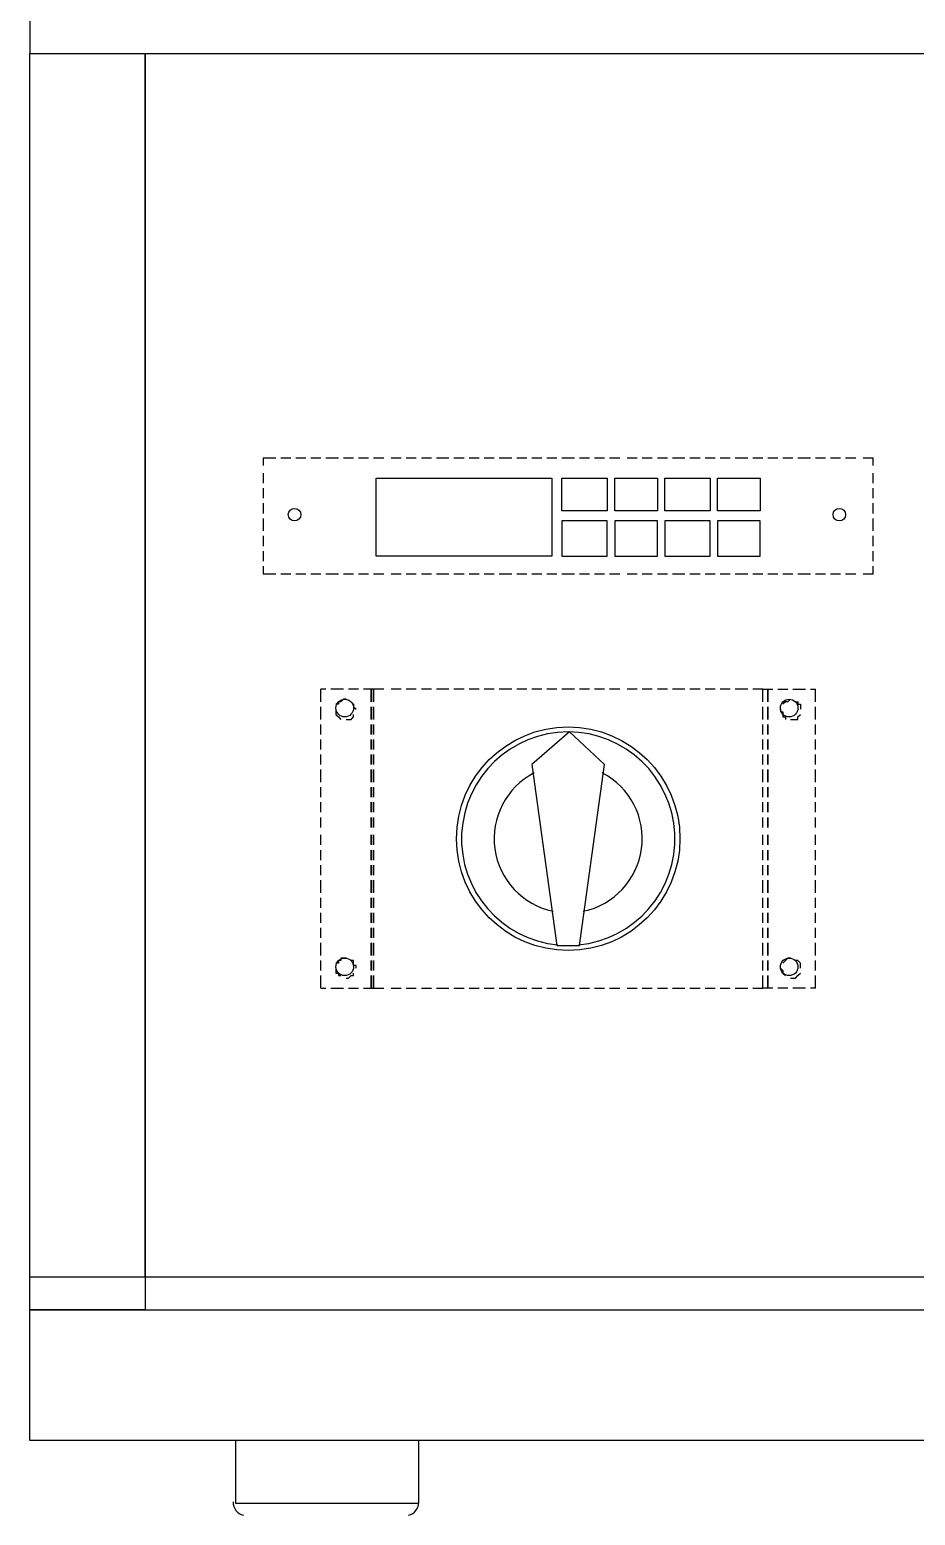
# Model space of a CAD drawing. Header units: millimetres. Extents: x 106699 to 122058, y 158555 to 162844.
# Drawn here: x 112651.41 to 112678.2, y 158622.23 to 158667.14 of the extents above; entities that cross this region are included whole.
import ezdxf

# ---------------------------------------------------------------- set-up
doc = ezdxf.new("R2010")
doc.units = ezdxf.units.MM
doc.layers.add('Layer 1', color=7, linetype='Continuous')

msp = doc.modelspace()

# ---------------------------------------------------------------- linework, layer by layer
at = {"layer": 'Layer 1', "color": 7, "lineweight": 25, "elevation": -0.139}
for points in [[(112651.412, 158666.421), (112801.336, 158666.421), (112801.336, 158693.231), (112651.412, 158693.231), (112651.412, 158666.421)], [(112654.905, 158666.421), (112654.905, 158630.497), (112654.905, 158628.446), (112651.412, 158628.446), (112651.412, 158666.421)], [(112654.905, 158666.421), (112723.905, 158666.421), (112723.905, 158629.433), (112654.905, 158629.433), (112654.905, 158666.421)], [(112658.855, 158654.193), (112658.475, 158654.193), (112658.475, 158653.965)], [(112659.31, 158654.193), (112659.007, 158654.193)], [(112659.766, 158654.193), (112659.462, 158654.193)], [(112660.222, 158654.193), (112659.918, 158654.193)], [(112660.753, 158654.193), (112660.374, 158654.193)], [(112661.209, 158654.193), (112660.905, 158654.193)], [(112661.665, 158654.193), (112661.361, 158654.193)], [(112662.121, 158654.193), (112661.817, 158654.193)], [(112662.652, 158654.193), (112662.348, 158654.193)], [(112663.108, 158654.193), (112662.804, 158654.193)], [(112663.564, 158654.193), (112663.26, 158654.193)], [(112664.095, 158654.193), (112663.715, 158654.193)], [(112664.551, 158654.193), (112664.247, 158654.193)], [(112665.007, 158654.193), (112664.703, 158654.193)], [(112665.462, 158654.193), (112665.158, 158654.193)], [(112665.994, 158654.193), (112665.614, 158654.193)], [(112666.45, 158654.193), (112666.146, 158654.193)], [(112666.905, 158654.193), (112666.602, 158654.193)], [(112667.361, 158654.193), (112667.057, 158654.193)], [(112667.893, 158654.193), (112667.513, 158654.193)], [(112668.348, 158654.193), (112668.045, 158654.193)], [(112668.804, 158654.193), (112668.5, 158654.193)], [(112669.26, 158654.193), (112668.956, 158654.193)], [(112669.791, 158654.193), (112669.488, 158654.193)], [(112670.247, 158654.193), (112669.943, 158654.193)], [(112670.703, 158654.193), (112670.399, 158654.193)], [(112671.234, 158654.193), (112670.855, 158654.193)], [(112671.69, 158654.193), (112671.386, 158654.193)], [(112672.146, 158654.193), (112671.842, 158654.193)], [(112672.602, 158654.193), (112672.298, 158654.193)], [(112673.133, 158654.193), (112672.753, 158654.193)], [(112673.589, 158654.193), (112673.285, 158654.193)], [(112674.045, 158654.193), (112673.741, 158654.193)], [(112674.5, 158654.193), (112674.196, 158654.193)], [(112675.032, 158654.193), (112674.652, 158654.193)], [(112675.488, 158654.193), (112675.184, 158654.193)], [(112675.943, 158654.193), (112675.64, 158654.193)], [(112676.399, 158654.193), (112676.095, 158654.193)], [(112676.931, 158653.965), (112676.931, 158654.193), (112676.627, 158654.193)], [(112658.475, 158653.737), (112658.475, 158653.433)], [(112676.931, 158653.433), (112676.931, 158653.737)], [(112658.475, 158653.282), (112658.475, 158652.978)], [(112661.893, 158651.231), (112661.893, 158653.585), (112667.209, 158653.585), (112667.209, 158651.231), (112661.893, 158651.231)], [(112667.513, 158653.585), (112668.88, 158653.585), (112668.88, 158652.598), (112667.513, 158652.598), (112667.513, 158653.585)], [(112669.108, 158653.585), (112670.399, 158653.585), (112670.399, 158652.598), (112669.108, 158652.598), (112669.108, 158653.585)], [(112670.627, 158653.585), (112671.994, 158653.585), (112671.994, 158652.598), (112670.627, 158652.598), (112670.627, 158653.585)], [(112672.222, 158653.585), (112673.513, 158653.585), (112673.513, 158652.598), (112672.222, 158652.598), (112672.222, 158653.585)], [(112676.931, 158652.978), (112676.931, 158653.282)], [(112658.475, 158652.826), (112658.475, 158652.522)], [(112676.931, 158652.522), (112676.931, 158652.826)], [(112658.475, 158652.37), (112658.475, 158651.99)], [(112667.513, 158651.231), (112668.88, 158651.231), (112668.88, 158652.294), (112667.513, 158652.294), (112667.513, 158651.231)], [(112669.108, 158651.231), (112670.399, 158651.231), (112670.399, 158652.294), (112669.108, 158652.294), (112669.108, 158651.231)], [(112670.627, 158651.231), (112671.994, 158651.231), (112671.994, 158652.294), (112670.627, 158652.294), (112670.627, 158651.231)], [(112672.222, 158651.231), (112673.513, 158651.231), (112673.513, 158652.294), (112672.222, 158652.294), (112672.222, 158651.231)], [(112676.931, 158651.99), (112676.931, 158652.37)], [(112658.475, 158651.839), (112658.475, 158651.535)], [(112676.931, 158651.535), (112676.931, 158651.839)], [(112658.475, 158651.383), (112658.475, 158651.079)], [(112676.931, 158651.079), (112676.931, 158651.383)], [(112658.475, 158650.927), (112658.475, 158650.699)], [(112676.627, 158650.699), (112676.931, 158650.699), (112676.931, 158650.927)], [(112658.475, 158650.699), (112658.855, 158650.699)], [(112659.007, 158650.699), (112659.31, 158650.699)], [(112659.462, 158650.699), (112659.766, 158650.699)], [(112659.918, 158650.699), (112660.222, 158650.699)], [(112660.374, 158650.699), (112660.753, 158650.699)], [(112660.905, 158650.699), (112661.209, 158650.699)], [(112661.361, 158650.699), (112661.665, 158650.699)], [(112661.817, 158650.699), (112662.121, 158650.699)], [(112662.348, 158650.699), (112662.652, 158650.699)], [(112662.804, 158650.699), (112663.108, 158650.699)], [(112663.26, 158650.699), (112663.564, 158650.699)], [(112663.715, 158650.699), (112664.095, 158650.699)], [(112664.247, 158650.699), (112664.551, 158650.699)], [(112664.703, 158650.699), (112665.007, 158650.699)], [(112665.158, 158650.699), (112665.462, 158650.699)], [(112665.614, 158650.699), (112665.994, 158650.699)], [(112666.146, 158650.699), (112666.45, 158650.699)], [(112666.602, 158650.699), (112666.905, 158650.699)], [(112667.057, 158650.699), (112667.361, 158650.699)], [(112667.513, 158650.699), (112667.893, 158650.699)], [(112668.045, 158650.699), (112668.348, 158650.699)], [(112668.5, 158650.699), (112668.804, 158650.699)], [(112668.956, 158650.699), (112669.26, 158650.699)], [(112669.488, 158650.699), (112669.791, 158650.699)], [(112669.943, 158650.699), (112670.247, 158650.699)], [(112670.399, 158650.699), (112670.703, 158650.699)], [(112670.855, 158650.699), (112671.234, 158650.699)], [(112671.386, 158650.699), (112671.69, 158650.699)], [(112671.842, 158650.699), (112672.146, 158650.699)], [(112672.298, 158650.699), (112672.602, 158650.699)], [(112672.753, 158650.699), (112673.133, 158650.699)], [(112673.285, 158650.699), (112673.589, 158650.699)], [(112673.741, 158650.699), (112674.045, 158650.699)], [(112674.196, 158650.699), (112674.5, 158650.699)], [(112674.652, 158650.699), (112675.032, 158650.699)], [(112675.184, 158650.699), (112675.488, 158650.699)], [(112675.64, 158650.699), (112675.943, 158650.699)], [(112676.095, 158650.699), (112676.399, 158650.699)], [(112660.222, 158646.826), (112660.222, 158647.206)], [(112660.374, 158647.206), (112660.222, 158647.206)], [(112660.905, 158647.206), (112660.526, 158647.206)], [(112660.981, 158646.902), (112660.905, 158646.902), (112660.829, 158646.826), (112660.753, 158646.826), (112660.753, 158646.75), (112660.677, 158646.75)], [(112661.361, 158647.206), (112661.057, 158647.206)], [(112661.741, 158647.206), (112661.513, 158647.206)], [(112661.741, 158646.826), (112661.741, 158647.206)], [(112661.741, 158647.206), (112661.741, 158646.826)], [(112661.817, 158646.826), (112661.817, 158647.206), (112661.741, 158647.206)], [(112662.121, 158647.206), (112661.817, 158647.206), (112661.817, 158646.826)], [(112661.817, 158646.826), (112661.817, 158647.206)], [(112662.652, 158647.206), (112662.348, 158647.206)], [(112663.108, 158647.206), (112662.804, 158647.206)], [(112663.564, 158647.206), (112663.26, 158647.206)], [(112664.095, 158647.206), (112663.715, 158647.206)], [(112664.551, 158647.206), (112664.247, 158647.206)], [(112665.007, 158647.206), (112664.703, 158647.206)], [(112665.462, 158647.206), (112665.158, 158647.206)], [(112665.994, 158647.206), (112665.614, 158647.206)], [(112666.45, 158647.206), (112666.146, 158647.206)], [(112666.905, 158647.206), (112666.602, 158647.206)], [(112667.361, 158647.206), (112667.057, 158647.206)], [(112667.893, 158647.206), (112667.513, 158647.206)], [(112668.348, 158647.206), (112668.045, 158647.206)], [(112668.804, 158647.206), (112668.5, 158647.206)], [(112669.26, 158647.206), (112668.956, 158647.206)], [(112669.791, 158647.206), (112669.488, 158647.206)], [(112670.247, 158647.206), (112669.943, 158647.206)], [(112670.703, 158647.206), (112670.399, 158647.206)], [(112671.234, 158647.206), (112670.855, 158647.206)], [(112671.69, 158647.206), (112671.386, 158647.206)], [(112672.146, 158647.206), (112671.842, 158647.206)], [(112672.602, 158647.206), (112672.298, 158647.206)], [(112673.133, 158647.206), (112672.753, 158647.206)], [(112673.589, 158646.826), (112673.589, 158647.206), (112673.285, 158647.206)], [(112673.589, 158646.826), (112673.589, 158647.206), (112673.741, 158647.206)], [(112673.741, 158646.826), (112673.741, 158647.206)], [(112673.741, 158647.206), (112673.893, 158647.206)], [(112673.741, 158647.206), (112673.741, 158646.826)], [(112674.045, 158647.206), (112674.348, 158647.206)], [(112674.424, 158646.902), (112674.348, 158646.826), (112674.272, 158646.826), (112674.196, 158646.75)], [(112674.5, 158647.206), (112674.88, 158647.206)], [(112675.032, 158647.206), (112675.184, 158647.206)], [(112675.184, 158646.826), (112675.184, 158647.206)], [(112660.222, 158646.294), (112660.222, 158646.674)], [(112660.677, 158646.598), (112660.677, 158646.522), (112660.677, 158646.446), (112660.753, 158646.37), (112660.829, 158646.294)], [(112660.981, 158646.294), (112661.057, 158646.294), (112661.133, 158646.294), (112661.209, 158646.37), (112661.209, 158646.446)], [(112661.133, 158646.826), (112661.209, 158646.75), (112661.209, 158646.674), (112661.285, 158646.598)], [(112661.741, 158646.294), (112661.741, 158646.674)], [(112661.741, 158646.674), (112661.741, 158646.294)], [(112661.817, 158646.674), (112661.817, 158646.294)], [(112661.817, 158646.294), (112661.817, 158646.674)], [(112661.817, 158646.294), (112661.817, 158646.674)], [(112673.589, 158646.294), (112673.589, 158646.674)], [(112673.589, 158646.294), (112673.589, 158646.674)], [(112673.741, 158646.294), (112673.741, 158646.674)], [(112673.741, 158646.674), (112673.741, 158646.294)], [(112674.121, 158646.598), (112674.121, 158646.522), (112674.196, 158646.522), (112674.196, 158646.446), (112674.196, 158646.37), (112674.272, 158646.37), (112674.272, 158646.294)], [(112674.424, 158646.294), (112674.5, 158646.294), (112674.576, 158646.294), (112674.652, 158646.294), (112674.652, 158646.37), (112674.728, 158646.446)], [(112674.576, 158646.826), (112674.652, 158646.826), (112674.652, 158646.75), (112674.728, 158646.75), (112674.728, 158646.674), (112674.728, 158646.598)], [(112675.184, 158646.294), (112675.184, 158646.674)], [(112660.222, 158645.839), (112660.222, 158646.142)], [(112661.741, 158645.839), (112661.741, 158646.142)], [(112661.741, 158646.142), (112661.741, 158645.839)], [(112661.817, 158646.142), (112661.817, 158645.839)], [(112661.817, 158645.839), (112661.817, 158646.142)], [(112661.817, 158645.839), (112661.817, 158646.142)], [(112673.589, 158645.839), (112673.589, 158646.142)], [(112673.589, 158645.839), (112673.589, 158646.142)], [(112673.741, 158645.839), (112673.741, 158646.142)], [(112673.741, 158646.142), (112673.741, 158645.839)], [(112675.184, 158645.839), (112675.184, 158646.142)], [(112660.222, 158645.383), (112660.222, 158645.687)], [(112661.741, 158645.383), (112661.741, 158645.687)], [(112661.741, 158645.687), (112661.741, 158645.383)], [(112661.817, 158645.687), (112661.817, 158645.383)], [(112661.817, 158645.383), (112661.817, 158645.687)], [(112661.817, 158645.383), (112661.817, 158645.687)], [(112668.045, 158639.459), (112668.804, 158644.927), (112667.741, 158645.915), (112666.602, 158644.927), (112667.361, 158639.459), (112668.045, 158639.459)], [(112673.589, 158645.383), (112673.589, 158645.687)], [(112673.589, 158645.383), (112673.589, 158645.687)], [(112673.741, 158645.383), (112673.741, 158645.687)], [(112673.741, 158645.687), (112673.741, 158645.383)], [(112675.184, 158645.383), (112675.184, 158645.687)], [(112660.222, 158644.927), (112660.222, 158645.231)], [(112661.741, 158644.927), (112661.741, 158645.231)], [(112661.741, 158645.231), (112661.741, 158644.927)], [(112661.817, 158645.231), (112661.817, 158644.927)], [(112661.817, 158644.927), (112661.817, 158645.231)], [(112661.817, 158644.927), (112661.817, 158645.231)], [(112673.589, 158644.927), (112673.589, 158645.231)], [(112673.589, 158644.927), (112673.589, 158645.231)], [(112673.741, 158644.927), (112673.741, 158645.231)], [(112673.741, 158645.231), (112673.741, 158644.927)], [(112675.184, 158644.927), (112675.184, 158645.231)], [(112660.222, 158644.396), (112660.222, 158644.775)], [(112661.741, 158644.396), (112661.741, 158644.775)], [(112661.741, 158644.775), (112661.741, 158644.396)], [(112661.817, 158644.775), (112661.817, 158644.396)], [(112661.817, 158644.396), (112661.817, 158644.775)], [(112661.817, 158644.396), (112661.817, 158644.775)], [(112673.589, 158644.396), (112673.589, 158644.775)], [(112673.589, 158644.396), (112673.589, 158644.775)], [(112673.741, 158644.396), (112673.741, 158644.775)], [(112673.741, 158644.775), (112673.741, 158644.396)], [(112675.184, 158644.396), (112675.184, 158644.775)], [(112660.222, 158643.94), (112660.222, 158644.244)], [(112661.741, 158643.94), (112661.741, 158644.244)], [(112661.741, 158644.244), (112661.741, 158643.94)], [(112661.817, 158644.244), (112661.817, 158643.94)], [(112661.817, 158643.94), (112661.817, 158644.244)], [(112661.817, 158643.94), (112661.817, 158644.244)], [(112673.589, 158643.94), (112673.589, 158644.244)], [(112673.589, 158643.94), (112673.589, 158644.244)], [(112673.741, 158643.94), (112673.741, 158644.244)], [(112673.741, 158644.244), (112673.741, 158643.94)], [(112675.184, 158643.94), (112675.184, 158644.244)], [(112660.222, 158643.484), (112660.222, 158643.788)], [(112661.741, 158643.484), (112661.741, 158643.788)], [(112661.741, 158643.788), (112661.741, 158643.484)], [(112661.817, 158643.788), (112661.817, 158643.484)], [(112661.817, 158643.484), (112661.817, 158643.788)], [(112661.817, 158643.484), (112661.817, 158643.788)], [(112673.589, 158643.484), (112673.589, 158643.788)], [(112673.589, 158643.484), (112673.589, 158643.788)], [(112673.741, 158643.484), (112673.741, 158643.788)], [(112673.741, 158643.788), (112673.741, 158643.484)], [(112675.184, 158643.484), (112675.184, 158643.788)], [(112660.222, 158643.028), (112660.222, 158643.332)], [(112661.741, 158643.028), (112661.741, 158643.332)], [(112661.741, 158643.332), (112661.741, 158643.028)], [(112661.817, 158643.332), (112661.817, 158643.028)], [(112661.817, 158643.028), (112661.817, 158643.332)], [(112661.817, 158643.028), (112661.817, 158643.332)], [(112673.589, 158643.028), (112673.589, 158643.332)], [(112673.589, 158643.028), (112673.589, 158643.332)], [(112673.741, 158643.028), (112673.741, 158643.332)], [(112673.741, 158643.332), (112673.741, 158643.028)], [(112675.184, 158643.028), (112675.184, 158643.332)], [(112660.222, 158642.497), (112660.222, 158642.801)], [(112661.741, 158642.497), (112661.741, 158642.801)], [(112661.741, 158642.801), (112661.741, 158642.497)], [(112661.817, 158642.801), (112661.817, 158642.497)], [(112661.817, 158642.497), (112661.817, 158642.801)], [(112661.817, 158642.497), (112661.817, 158642.801)], [(112673.589, 158642.497), (112673.589, 158642.801)], [(112673.589, 158642.497), (112673.589, 158642.801)], [(112673.741, 158642.497), (112673.741, 158642.801)], [(112673.741, 158642.801), (112673.741, 158642.497)], [(112675.184, 158642.497), (112675.184, 158642.801)], [(112660.222, 158642.041), (112660.222, 158642.345)], [(112661.741, 158642.041), (112661.741, 158642.345)], [(112661.741, 158642.345), (112661.741, 158642.041)], [(112661.817, 158642.345), (112661.817, 158642.041)], [(112661.817, 158642.041), (112661.817, 158642.345)], [(112661.817, 158642.041), (112661.817, 158642.345)], [(112673.589, 158642.041), (112673.589, 158642.345)], [(112673.589, 158642.041), (112673.589, 158642.345)], [(112673.741, 158642.041), (112673.741, 158642.345)], [(112673.741, 158642.345), (112673.741, 158642.041)], [(112675.184, 158642.041), (112675.184, 158642.345)], [(112660.222, 158641.585), (112660.222, 158641.889)], [(112661.741, 158641.585), (112661.741, 158641.889)], [(112661.741, 158641.889), (112661.741, 158641.585)], [(112661.817, 158641.889), (112661.817, 158641.585)], [(112661.817, 158641.585), (112661.817, 158641.889)], [(112661.817, 158641.585), (112661.817, 158641.889)], [(112673.589, 158641.585), (112673.589, 158641.889)], [(112673.589, 158641.585), (112673.589, 158641.889)], [(112673.741, 158641.585), (112673.741, 158641.889)], [(112673.741, 158641.889), (112673.741, 158641.585)], [(112675.184, 158641.585), (112675.184, 158641.889)], [(112660.222, 158641.054), (112660.222, 158641.433)], [(112661.741, 158641.054), (112661.741, 158641.433)], [(112661.741, 158641.433), (112661.741, 158641.054)], [(112661.817, 158641.433), (112661.817, 158641.054)], [(112661.817, 158641.054), (112661.817, 158641.433)], [(112661.817, 158641.054), (112661.817, 158641.433)], [(112673.589, 158641.054), (112673.589, 158641.433)], [(112673.589, 158641.054), (112673.589, 158641.433)], [(112673.741, 158641.054), (112673.741, 158641.433)], [(112673.741, 158641.433), (112673.741, 158641.054)], [(112675.184, 158641.054), (112675.184, 158641.433)], [(112660.222, 158640.598), (112660.222, 158640.902)], [(112661.741, 158640.598), (112661.741, 158640.902)], [(112661.741, 158640.902), (112661.741, 158640.598)], [(112661.817, 158640.902), (112661.817, 158640.598)], [(112661.817, 158640.598), (112661.817, 158640.902)], [(112661.817, 158640.598), (112661.817, 158640.902)], [(112673.589, 158640.598), (112673.589, 158640.902)], [(112673.589, 158640.598), (112673.589, 158640.902)], [(112673.741, 158640.598), (112673.741, 158640.902)], [(112673.741, 158640.902), (112673.741, 158640.598)], [(112675.184, 158640.598), (112675.184, 158640.902)], [(112660.222, 158640.142), (112660.222, 158640.446)], [(112661.741, 158640.142), (112661.741, 158640.446)], [(112661.741, 158640.446), (112661.741, 158640.142)], [(112661.817, 158640.446), (112661.817, 158640.142)], [(112661.817, 158640.142), (112661.817, 158640.446)], [(112661.817, 158640.142), (112661.817, 158640.446)], [(112673.589, 158640.142), (112673.589, 158640.446)], [(112673.589, 158640.142), (112673.589, 158640.446)], [(112673.741, 158640.142), (112673.741, 158640.446)], [(112673.741, 158640.446), (112673.741, 158640.142)], [(112675.184, 158640.142), (112675.184, 158640.446)], [(112660.222, 158639.687), (112660.222, 158639.99)], [(112661.741, 158639.687), (112661.741, 158639.99)], [(112661.741, 158639.99), (112661.741, 158639.687)], [(112661.817, 158639.99), (112661.817, 158639.687)], [(112661.817, 158639.687), (112661.817, 158639.99)], [(112661.817, 158639.687), (112661.817, 158639.99)], [(112673.589, 158639.687), (112673.589, 158639.99)], [(112673.589, 158639.687), (112673.589, 158639.99)], [(112673.741, 158639.687), (112673.741, 158639.99)], [(112673.741, 158639.99), (112673.741, 158639.687)], [(112675.184, 158639.687), (112675.184, 158639.99)], [(112660.222, 158639.155), (112660.222, 158639.535)], [(112661.741, 158639.155), (112661.741, 158639.535)], [(112661.741, 158639.535), (112661.741, 158639.155)], [(112661.817, 158639.535), (112661.817, 158639.155)], [(112661.817, 158639.155), (112661.817, 158639.535)], [(112661.817, 158639.155), (112661.817, 158639.535)], [(112673.589, 158639.155), (112673.589, 158639.535)], [(112673.589, 158639.155), (112673.589, 158639.535)], [(112673.741, 158639.155), (112673.741, 158639.535)], [(112673.741, 158639.535), (112673.741, 158639.155)], [(112675.184, 158639.155), (112675.184, 158639.535)], [(112660.222, 158638.699), (112660.222, 158639.003)], [(112660.981, 158639.079), (112660.905, 158639.079), (112660.829, 158639.079), (112660.829, 158639.003), (112660.753, 158639.003), (112660.753, 158638.927), (112660.677, 158638.927)], [(112660.677, 158638.775), (112660.677, 158638.699), (112660.677, 158638.623), (112660.753, 158638.623), (112660.753, 158638.547), (112660.829, 158638.547)], [(112661.285, 158638.775), (112661.285, 158638.851), (112661.209, 158638.851), (112661.209, 158638.927), (112661.209, 158639.003), (112661.133, 158639.003)], [(112661.741, 158638.699), (112661.741, 158639.003)], [(112661.741, 158639.003), (112661.741, 158638.699)], [(112661.817, 158639.003), (112661.817, 158638.699)], [(112661.817, 158638.699), (112661.817, 158639.003)], [(112661.817, 158638.699), (112661.817, 158639.003)], [(112673.589, 158638.699), (112673.589, 158639.003)], [(112673.589, 158638.699), (112673.589, 158639.003)], [(112673.741, 158638.699), (112673.741, 158639.003)], [(112673.741, 158639.003), (112673.741, 158638.699)], [(112674.121, 158638.775), (112674.196, 158638.699), (112674.196, 158638.623), (112674.272, 158638.547)], [(112674.424, 158639.079), (112674.348, 158639.079), (112674.272, 158639.003), (112674.196, 158638.927)], [(112674.728, 158638.775), (112674.728, 158638.851), (112674.728, 158638.927), (112674.652, 158639.003), (112674.576, 158639.003)], [(112675.184, 158638.699), (112675.184, 158639.003)], [(112660.222, 158638.168), (112660.222, 158638.547)], [(112660.981, 158638.471), (112661.057, 158638.471), (112661.133, 158638.547), (112661.209, 158638.547), (112661.209, 158638.623)], [(112661.741, 158638.168), (112661.741, 158638.547)], [(112661.741, 158638.547), (112661.741, 158638.168), (112661.817, 158638.168), (112661.817, 158638.547)], [(112661.817, 158638.547), (112661.817, 158638.168)], [(112661.817, 158638.168), (112661.817, 158638.547)], [(112673.285, 158638.168), (112673.589, 158638.168), (112673.589, 158638.547)], [(112673.741, 158638.547), (112673.741, 158638.168), (112673.589, 158638.168), (112673.589, 158638.547)], [(112673.741, 158638.168), (112673.741, 158638.547)], [(112674.424, 158638.471), (112674.5, 158638.471), (112674.576, 158638.471), (112674.652, 158638.547), (112674.728, 158638.623)], [(112675.184, 158638.168), (112675.184, 158638.547)], [(112660.222, 158638.168), (112660.374, 158638.168)], [(112660.526, 158638.168), (112660.905, 158638.168)], [(112661.057, 158638.168), (112661.361, 158638.168)], [(112661.513, 158638.168), (112661.741, 158638.168)], [(112661.817, 158638.168), (112662.121, 158638.168)], [(112662.348, 158638.168), (112662.652, 158638.168)], [(112662.804, 158638.168), (112663.108, 158638.168)], [(112663.26, 158638.168), (112663.564, 158638.168)], [(112663.715, 158638.168), (112664.095, 158638.168)], [(112664.247, 158638.168), (112664.551, 158638.168)], [(112664.703, 158638.168), (112665.007, 158638.168)], [(112665.158, 158638.168), (112665.462, 158638.168)], [(112665.614, 158638.168), (112665.994, 158638.168)], [(112666.146, 158638.168), (112666.45, 158638.168)], [(112666.602, 158638.168), (112666.905, 158638.168)], [(112667.057, 158638.168), (112667.361, 158638.168)], [(112667.513, 158638.168), (112667.893, 158638.168)], [(112668.045, 158638.168), (112668.348, 158638.168)], [(112668.5, 158638.168), (112668.804, 158638.168)], [(112668.956, 158638.168), (112669.26, 158638.168)], [(112669.488, 158638.168), (112669.791, 158638.168)], [(112669.943, 158638.168), (112670.247, 158638.168)], [(112670.399, 158638.168), (112670.703, 158638.168)], [(112670.855, 158638.168), (112671.234, 158638.168)], [(112671.386, 158638.168), (112671.69, 158638.168)], [(112671.842, 158638.168), (112672.146, 158638.168)], [(112672.298, 158638.168), (112672.602, 158638.168)], [(112672.753, 158638.168), (112673.133, 158638.168)], [(112673.893, 158638.168), (112673.741, 158638.168)], [(112674.348, 158638.168), (112674.045, 158638.168)], [(112674.88, 158638.168), (112674.5, 158638.168)], [(112675.184, 158638.168), (112675.032, 158638.168)], [(112654.905, 158629.433), (112651.412, 158629.433)], [(112723.905, 158629.433), (112654.905, 158629.433)], [(112651.412, 158628.446), (112801.336, 158628.446), (112801.336, 158624.497), (112651.412, 158624.497), (112651.412, 158628.446)], [(112657.64, 158624.497), (112657.64, 158622.598)], [(112663.184, 158622.598), (112663.184, 158624.497)], [(112657.64, 158622.598), (112663.184, 158622.598)]]:
    msp.add_lwpolyline(points, dxfattribs=at)
at = {"layer": 'Layer 1', "color": 1, "lineweight": 25, "true_color": 0xff0000}
for points, knots in [([(112659.614, 158652.484, -0.139), (112659.614, 158652.589, -0.139), (112659.529, 158652.674, -0.139), (112659.424, 158652.674, -0.139), (112659.319, 158652.674, -0.139), (112659.234, 158652.589, -0.139), (112659.234, 158652.484, -0.139), (112659.234, 158652.379, -0.139), (112659.319, 158652.294, -0.139), (112659.424, 158652.294, -0.139), (112659.529, 158652.294, -0.139), (112659.614, 158652.379, -0.139), (112659.614, 158652.484, -0.139)], [0, 0, 0, 0, 1, 1, 1, 2, 2, 2, 3, 3, 3, 4, 4, 4, 4]), ([(112676.095, 158652.484, -0.139), (112676.095, 158652.589, -0.139), (112676.01, 158652.674, -0.139), (112675.905, 158652.674, -0.139), (112675.8, 158652.674, -0.139), (112675.715, 158652.589, -0.139), (112675.715, 158652.484, -0.139), (112675.715, 158652.379, -0.139), (112675.8, 158652.294, -0.139), (112675.905, 158652.294, -0.139), (112676.01, 158652.294, -0.139), (112676.095, 158652.379, -0.139), (112676.095, 158652.484, -0.139)], [0, 0, 0, 0, 1, 1, 1, 2, 2, 2, 3, 3, 3, 4, 4, 4, 4]), ([(112668.013, 158639.474, -0.139), (112669.727, 158639.639, -0.139), (112671.01, 158641.121, -0.139), (112670.927, 158642.842, -0.139), (112670.844, 158644.562, -0.139), (112669.425, 158645.915, -0.139), (112667.703, 158645.915, -0.139), (112665.98, 158645.915, -0.139), (112664.561, 158644.562, -0.139), (112664.479, 158642.842, -0.139), (112664.396, 158641.121, -0.139), (112665.678, 158639.639, -0.139), (112667.393, 158639.474, -0.139)], [0, 0, 0, 0, 1, 1, 1, 2, 2, 2, 3, 3, 3, 4, 4, 4, 4]), ([(112666.672, 158644.676, -0.139), (112665.83, 158644.239, -0.139), (112665.354, 158643.32, -0.139), (112665.483, 158642.38, -0.139), (112665.613, 158641.44, -0.139), (112666.321, 158640.684, -0.139), (112667.25, 158640.492, -0.139)], [0, 0, 0, 0, 1, 1, 1, 2, 2, 2, 2]), ([(112668.156, 158640.492, -0.139), (112669.085, 158640.684, -0.139), (112669.792, 158641.44, -0.139), (112669.922, 158642.38, -0.139), (112670.052, 158643.32, -0.139), (112669.576, 158644.239, -0.139), (112668.734, 158644.676, -0.139)], [0, 0, 0, 0, 1, 1, 1, 2, 2, 2, 2])]:
    msp.add_open_spline(points, degree=3, knots=knots, dxfattribs=at)
at = {"layer": 'Layer 1', "color": 7, "lineweight": 25, "true_color": 0xffffff}
for points in [[(112661.209, 158646.636, -0.139), (112661.209, 158646.783, -0.139), (112661.09, 158646.902, -0.139), (112660.943, 158646.902, -0.139), (112660.797, 158646.902, -0.139), (112660.677, 158646.783, -0.139), (112660.677, 158646.636, -0.139), (112660.677, 158646.489, -0.139), (112660.797, 158646.37, -0.139), (112660.943, 158646.37, -0.139), (112661.09, 158646.37, -0.139), (112661.209, 158646.489, -0.139), (112661.209, 158646.636, -0.139)], [(112674.652, 158646.636, -0.139), (112674.652, 158646.783, -0.139), (112674.533, 158646.902, -0.139), (112674.386, 158646.902, -0.139), (112674.24, 158646.902, -0.139), (112674.121, 158646.783, -0.139), (112674.121, 158646.636, -0.139), (112674.121, 158646.489, -0.139), (112674.24, 158646.37, -0.139), (112674.386, 158646.37, -0.139), (112674.533, 158646.37, -0.139), (112674.652, 158646.489, -0.139), (112674.652, 158646.636, -0.139)], [(112671.083, 158642.687, -0.139), (112671.083, 158644.553, -0.139), (112669.569, 158646.066, -0.139), (112667.703, 158646.066, -0.139), (112665.836, 158646.066, -0.139), (112664.323, 158644.553, -0.139), (112664.323, 158642.687, -0.139), (112664.323, 158640.82, -0.139), (112665.836, 158639.307, -0.139), (112667.703, 158639.307, -0.139), (112669.569, 158639.307, -0.139), (112671.083, 158640.82, -0.139), (112671.083, 158642.687, -0.139)], [(112661.209, 158638.813, -0.139), (112661.209, 158638.96, -0.139), (112661.09, 158639.079, -0.139), (112660.943, 158639.079, -0.139), (112660.797, 158639.079, -0.139), (112660.677, 158638.96, -0.139), (112660.677, 158638.813, -0.139), (112660.677, 158638.666, -0.139), (112660.797, 158638.547, -0.139), (112660.943, 158638.547, -0.139), (112661.09, 158638.547, -0.139), (112661.209, 158638.666, -0.139), (112661.209, 158638.813, -0.139)], [(112674.652, 158638.813, -0.139), (112674.652, 158638.96, -0.139), (112674.533, 158639.079, -0.139), (112674.386, 158639.079, -0.139), (112674.24, 158639.079, -0.139), (112674.121, 158638.96, -0.139), (112674.121, 158638.813, -0.139), (112674.121, 158638.666, -0.139), (112674.24, 158638.547, -0.139), (112674.386, 158638.547, -0.139), (112674.533, 158638.547, -0.139), (112674.652, 158638.666, -0.139), (112674.652, 158638.813, -0.139)]]:
    msp.add_open_spline(points, degree=3, knots=[0, 0, 0, 0, 1, 1, 1, 2, 2, 2, 3, 3, 3, 4, 4, 4, 4], dxfattribs=at)
for points in [[(112657.564, 158622.636, -0.139), (112657.564, 158622.446, -0.139), (112657.692, 158622.279, -0.139), (112657.877, 158622.232, -0.139)], [(112662.871, 158622.232, -0.139), (112663.055, 158622.279, -0.139), (112663.184, 158622.446, -0.139), (112663.184, 158622.636, -0.139)]]:
    msp.add_open_spline(points, degree=3, dxfattribs=at)

doc.saveas('drawing.dxf')
